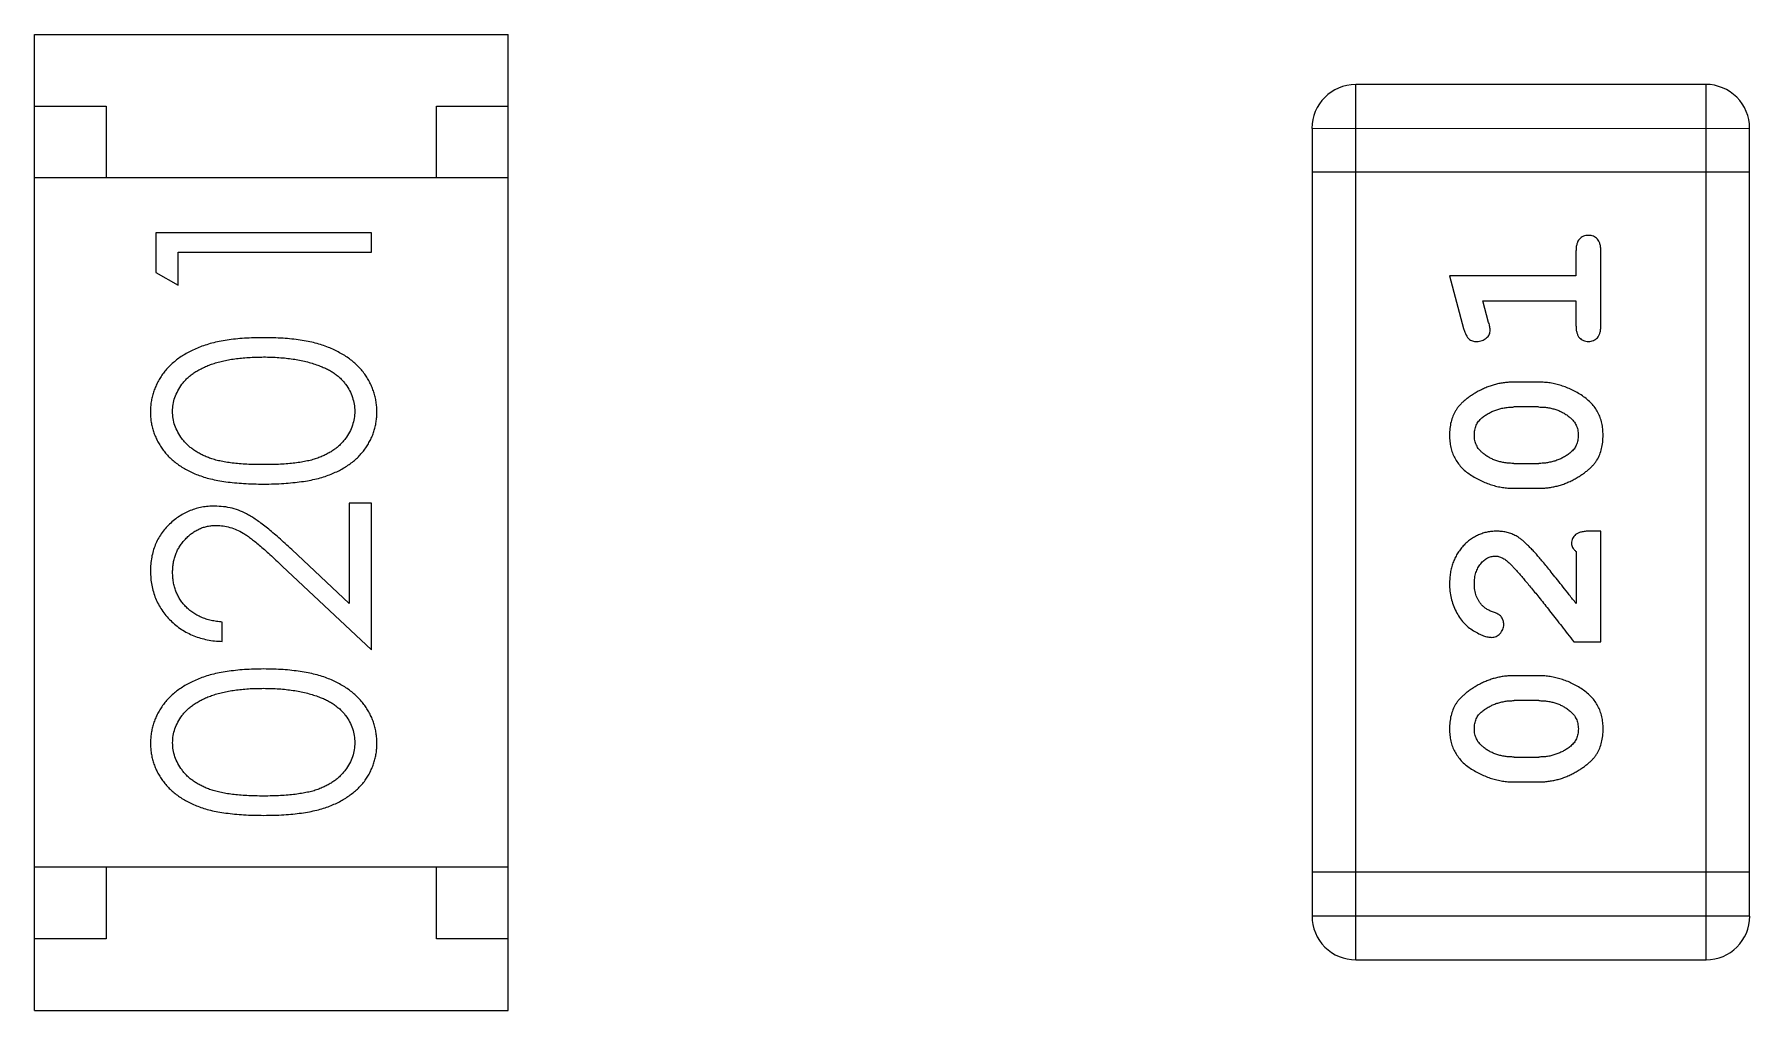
# Model space of a CAD drawing. Header units: millimetres. Extents: x 0 to 297, y 0 to 210.
# Drawn here: x 196.314 to 197.509, y 138.276 to 138.956 of the extents above; entities that cross this region are included whole.
import ezdxf

# ---------------------------------------------------------------- set-up
doc = ezdxf.new("R2010")
doc.units = ezdxf.units.MM
doc.layers.get('0').update_dxf_attribs({"linetype": 'CONTINUOUS'})

msp = doc.modelspace()

# ---------------------------------------------------------------- linework, layer by layer
at = {"color": 7, "linetype": 'Continuous'}
for p, q in [((196.314, 138.2764), (196.314, 138.9564)), ((196.314, 138.9564), (196.644, 138.9564)), ((196.644, 138.2764), (196.644, 138.9564)), ((197.4782, 138.9215), (197.2343, 138.9214)), ((197.2344, 138.3118), (197.2343, 138.9214)), ((197.4782, 138.9215), (197.4783, 138.3119)), ((196.314, 138.9064), (196.364, 138.9064)), ((196.364, 138.9064), (196.364, 138.8564)), ((196.594, 138.8564), (196.594, 138.9064)), ((196.594, 138.9064), (196.644, 138.9064)), ((197.2039, 138.8909), (197.5087, 138.891)), ((197.2039, 138.8909), (197.2039, 138.3423)), ((197.5087, 138.3423), (197.5087, 138.891)), ((197.5087, 138.8605), (197.2039, 138.8605)), ((196.644, 138.8564), (196.314, 138.8564)), ((196.3987, 138.8182), (196.3987, 138.7905)), ((196.5487, 138.8182), (196.3987, 138.8182)), ((196.5487, 138.8048), (196.5487, 138.8182)), ((196.4141, 138.8047), (196.5487, 138.8048)), ((196.4141, 138.7817), (196.4141, 138.8047)), ((197.3877, 138.8054), (197.3877, 138.7881)), ((197.405, 138.7535), (197.405, 138.8054)), ((196.3987, 138.7905), (196.4141, 138.7817)), ((197.2996, 138.7881), (197.3095, 138.7515)), ((197.3877, 138.7881), (197.2996, 138.7881)), ((197.3269, 138.7558), (197.3228, 138.7708)), ((197.3228, 138.7708), (197.3877, 138.7708)), ((197.3877, 138.7708), (197.3877, 138.7535)), ((197.362, 138.7142), (197.3443, 138.7142)), ((197.3617, 138.6969), (197.3445, 138.6969)), ((197.3445, 138.6575), (197.3618, 138.6575)), ((197.3443, 138.6402), (197.362, 138.6402)), ((196.5333, 138.6298), (196.5333, 138.56)), ((196.5487, 138.6298), (196.5333, 138.6298)), ((196.5487, 138.5278), (196.5487, 138.6298)), ((197.4051, 138.6103), (197.3972, 138.6103)), ((197.4051, 138.5333), (197.4051, 138.6103)), ((196.5333, 138.56), (196.4933, 138.5975)), ((197.3878, 138.5962), (197.3878, 138.56)), ((196.4866, 138.586), (196.5487, 138.5278)), ((196.4449, 138.5336), (196.4449, 138.547)), ((197.3862, 138.5333), (197.4051, 138.5333)), ((197.362, 138.5097), (197.3443, 138.5097)), ((197.3618, 138.4924), (197.3446, 138.4924)), ((197.3446, 138.453), (197.3618, 138.453)), ((197.3443, 138.4357), (197.362, 138.4357)), ((196.644, 138.3764), (196.314, 138.3764)), ((196.364, 138.3764), (196.364, 138.3264)), ((196.594, 138.3264), (196.594, 138.3764)), ((197.5087, 138.3728), (197.2039, 138.3728)), ((197.5087, 138.3423), (197.2039, 138.3423)), ((196.364, 138.3264), (196.314, 138.3264)), ((196.644, 138.3264), (196.594, 138.3264)), ((197.2344, 138.3118), (197.4783, 138.3119)), ((196.314, 138.2764), (196.644, 138.2764))]:
    msp.add_line(p, q, dxfattribs=at)
for centre, start, end in [((197.2343, 138.8909), 90.0074, 180.0074), ((197.4782, 138.891), 0.0074, 90.0074), ((197.2344, 138.3423), 180.0074, 270.0074), ((197.4783, 138.3423), 270.0074, 0.0074)]:
    msp.add_arc(centre, 0.0305, start, end, dxfattribs=at)
for points, knots in [([(197.3964, 138.8164), (197.3958, 138.8164), (197.3946, 138.8163), (197.3929, 138.8158), (197.3914, 138.815), (197.3901, 138.8138), (197.389, 138.8123), (197.3883, 138.8103), (197.3878, 138.808), (197.3878, 138.8063), (197.3877, 138.8054)], [0, 0, 0, 0, 0.11517, 0.223509, 0.328254, 0.438012, 0.553651, 0.682263, 0.830856, 1, 1, 1, 1]), ([(197.405, 138.8054), (197.405, 138.8063), (197.405, 138.808), (197.4045, 138.8103), (197.4038, 138.8123), (197.4027, 138.8138), (197.4014, 138.815), (197.3999, 138.8158), (197.3982, 138.8163), (197.397, 138.8164), (197.3964, 138.8164)], [0, 0, 0, 0, 0.169012, 0.317488, 0.445429, 0.560977, 0.67065, 0.776666, 0.88492, 1, 1, 1, 1]), ([(197.3095, 138.7515), (197.3098, 138.7507), (197.3103, 138.7491), (197.3111, 138.747), (197.312, 138.7454), (197.313, 138.7442), (197.3142, 138.7434), (197.3156, 138.7429), (197.3171, 138.7425), (197.3181, 138.7425), (197.3187, 138.7425)], [0, 0, 0, 0, 0.187321, 0.344927, 0.475328, 0.579604, 0.674244, 0.773631, 0.882025, 1, 1, 1, 1]), ([(197.3187, 138.7425), (197.3193, 138.7425), (197.3205, 138.7426), (197.3223, 138.743), (197.3239, 138.7437), (197.3253, 138.7448), (197.3265, 138.746), (197.3274, 138.7473), (197.3279, 138.7488), (197.3279, 138.7499), (197.328, 138.7504)], [0, 0, 0, 0, 0.138815, 0.27042, 0.39836, 0.52875, 0.654955, 0.771147, 0.884581, 1, 1, 1, 1]), ([(197.328, 138.7504), (197.3279, 138.7507), (197.3279, 138.7515), (197.3277, 138.7527), (197.3274, 138.7542), (197.3271, 138.7552), (197.3269, 138.7558)], [0, 0, 0, 0, 0.183151, 0.413144, 0.682305, 1, 1, 1, 1]), ([(197.3877, 138.7535), (197.3878, 138.7526), (197.3878, 138.7509), (197.3883, 138.7486), (197.389, 138.7466), (197.3901, 138.7451), (197.3914, 138.7439), (197.3929, 138.7431), (197.3946, 138.7426), (197.3958, 138.7425), (197.3964, 138.7425)], [0, 0, 0, 0, 0.169102, 0.317658, 0.446239, 0.563118, 0.671828, 0.776546, 0.884858, 1, 1, 1, 1]), ([(197.3964, 138.7425), (197.397, 138.7425), (197.3982, 138.7426), (197.3999, 138.7431), (197.4014, 138.7439), (197.4027, 138.7451), (197.4038, 138.7466), (197.4045, 138.7486), (197.405, 138.7509), (197.405, 138.7526), (197.405, 138.7535)], [0, 0, 0, 0, 0.115051, 0.223278, 0.329269, 0.437893, 0.554681, 0.682591, 0.83103, 1, 1, 1, 1]), ([(196.4738, 138.7451), (196.4715, 138.7451), (196.467, 138.745), (196.4604, 138.7448), (196.4542, 138.7442), (196.4484, 138.7435), (196.4429, 138.7425), (196.4378, 138.7414), (196.433, 138.7399), (196.4286, 138.7384), (196.4245, 138.7365), (196.4207, 138.7346), (196.4171, 138.7325), (196.4138, 138.7303), (196.4108, 138.7278), (196.408, 138.7253), (196.4055, 138.7226), (196.4033, 138.7197), (196.4013, 138.7167), (196.3996, 138.7136), (196.3981, 138.7104), (196.3969, 138.7072), (196.396, 138.7038), (196.3953, 138.7004), (196.3949, 138.6969), (196.3949, 138.6945), (196.3949, 138.6933)], [0, 0, 0, 0, 0.065278, 0.127205, 0.186168, 0.241675, 0.294115, 0.343609, 0.390387, 0.434463, 0.476646, 0.517002, 0.555936, 0.593716, 0.630057, 0.665601, 0.700745, 0.734917, 0.768681, 0.802087, 0.834849, 0.867433, 0.900138, 0.932806, 0.966212, 1, 1, 1, 1]), ([(196.5526, 138.6934), (196.5525, 138.6946), (196.5525, 138.6969), (196.5521, 138.7004), (196.5514, 138.7039), (196.5505, 138.7072), (196.5492, 138.7105), (196.5478, 138.7137), (196.5461, 138.7168), (196.5441, 138.7198), (196.5418, 138.7227), (196.5393, 138.7254), (196.5365, 138.728), (196.5335, 138.7304), (196.5302, 138.7327), (196.5266, 138.7347), (196.5228, 138.7367), (196.5187, 138.7384), (196.5143, 138.7401), (196.5096, 138.7414), (196.5045, 138.7426), (196.4991, 138.7435), (196.4932, 138.7442), (196.4871, 138.7448), (196.4805, 138.745), (196.4761, 138.7451), (196.4738, 138.7451)], [0, 0, 0, 0, 0.033824, 0.067298, 0.10028, 0.133019, 0.165736, 0.198792, 0.232372, 0.266409, 0.301016, 0.336196, 0.371972, 0.408574, 0.446394, 0.485225, 0.525372, 0.567224, 0.611081, 0.65775, 0.70702, 0.759235, 0.814484, 0.873227, 0.934937, 1, 1, 1, 1]), ([(196.4102, 138.6938), (196.4103, 138.6954), (196.4105, 138.6987), (196.4117, 138.7036), (196.4139, 138.7082), (196.4162, 138.712), (196.4185, 138.7149), (196.4205, 138.7169), (196.4227, 138.7189), (196.4252, 138.7207), (196.4279, 138.7223), (196.4309, 138.7239), (196.4341, 138.7254), (196.4375, 138.7267), (196.4412, 138.7278), (196.4451, 138.7289), (196.4492, 138.7297), (196.4536, 138.7305), (196.4583, 138.731), (196.4632, 138.7314), (196.4684, 138.7316), (196.4719, 138.7316), (196.4737, 138.7317)], [0, 0, 0, 0, 0.059689, 0.119507, 0.181075, 0.246162, 0.279894, 0.314468, 0.350403, 0.387474, 0.426147, 0.466624, 0.508745, 0.553328, 0.600058, 0.649177, 0.700552, 0.754894, 0.811825, 0.871514, 0.934319, 1, 1, 1, 1]), ([(196.4737, 138.7317), (196.4755, 138.7317), (196.4791, 138.7316), (196.4843, 138.7313), (196.4893, 138.7309), (196.4941, 138.7303), (196.4987, 138.7295), (196.5031, 138.7285), (196.5074, 138.7274), (196.5101, 138.7264), (196.5114, 138.726)], [0, 0, 0, 0, 0.141157, 0.277773, 0.409244, 0.535676, 0.657497, 0.775458, 0.889412, 1, 1, 1, 1]), ([(196.5114, 138.726), (196.5125, 138.7256), (196.5145, 138.7248), (196.5174, 138.7235), (196.5202, 138.7221), (196.5227, 138.7205), (196.525, 138.7187), (196.5271, 138.7169), (196.5291, 138.7148), (196.5313, 138.712), (196.5337, 138.7084), (196.5356, 138.7036), (196.537, 138.6988), (196.5371, 138.6955), (196.5372, 138.6938)], [0, 0, 0, 0, 0.075949, 0.148549, 0.218996, 0.286119, 0.351826, 0.416074, 0.478265, 0.540325, 0.660405, 0.774606, 0.887187, 1, 1, 1, 1]), ([(197.3443, 138.7142), (197.3432, 138.7142), (197.341, 138.7141), (197.3379, 138.7138), (197.3347, 138.7133), (197.3316, 138.7126), (197.3286, 138.7117), (197.3256, 138.7106), (197.3226, 138.7093), (197.3197, 138.7078), (197.317, 138.7062), (197.3144, 138.7046), (197.3121, 138.7029), (197.31, 138.7012), (197.3081, 138.6995), (197.3065, 138.6978), (197.3051, 138.6961), (197.3035, 138.6937), (197.3019, 138.6905), (197.3006, 138.6864), (197.2998, 138.6818), (197.2997, 138.6787), (197.2997, 138.677)], [0, 0, 0, 0, 0.049855, 0.099516, 0.148482, 0.19758, 0.246804, 0.296268, 0.346517, 0.397047, 0.446826, 0.49336, 0.537801, 0.579207, 0.617974, 0.654833, 0.689171, 0.722088, 0.786392, 0.853518, 0.924186, 1, 1, 1, 1]), ([(197.4066, 138.6773), (197.4066, 138.6787), (197.4065, 138.6815), (197.4058, 138.6856), (197.4047, 138.6895), (197.4031, 138.693), (197.4011, 138.6964), (197.3985, 138.6994), (197.3956, 138.7022), (197.3922, 138.7047), (197.3886, 138.7069), (197.3849, 138.7088), (197.3812, 138.7105), (197.3775, 138.7118), (197.3737, 138.7129), (197.3698, 138.7136), (197.3659, 138.7141), (197.3633, 138.7141), (197.362, 138.7142)], [0, 0, 0, 0, 0.067217, 0.131051, 0.19272, 0.252824, 0.312745, 0.373449, 0.436041, 0.501494, 0.567761, 0.632087, 0.695096, 0.757109, 0.817993, 0.878657, 0.939311, 1, 1, 1, 1]), ([(196.3949, 138.6933), (196.3949, 138.6922), (196.3949, 138.6898), (196.3953, 138.6864), (196.396, 138.683), (196.3969, 138.6797), (196.3981, 138.6765), (196.3996, 138.6734), (196.4013, 138.6704), (196.4032, 138.6674), (196.4054, 138.6646), (196.4079, 138.6619), (196.4106, 138.6595), (196.4136, 138.6571), (196.4168, 138.655), (196.4202, 138.653), (196.4239, 138.6511), (196.4279, 138.6495), (196.4322, 138.648), (196.4369, 138.6467), (196.442, 138.6456), (196.4475, 138.6447), (196.4535, 138.6441), (196.4599, 138.6436), (196.4667, 138.6432), (196.4714, 138.6432), (196.4738, 138.6432)], [0, 0, 0, 0, 0.033742, 0.066533, 0.099153, 0.13154, 0.164087, 0.196563, 0.229707, 0.263315, 0.297504, 0.331686, 0.366482, 0.4021, 0.438958, 0.476748, 0.515985, 0.556589, 0.599519, 0.645765, 0.695487, 0.748721, 0.805687, 0.866754, 0.931405, 1, 1, 1, 1]), ([(196.4737, 138.6567), (196.4717, 138.6567), (196.4678, 138.6567), (196.4621, 138.6569), (196.4568, 138.6573), (196.452, 138.6578), (196.4474, 138.6584), (196.4433, 138.6592), (196.4395, 138.6601), (196.4361, 138.6612), (196.433, 138.6625), (196.4301, 138.6638), (196.4274, 138.6653), (196.4249, 138.667), (196.4226, 138.6687), (196.4204, 138.6706), (196.4185, 138.6726), (196.4162, 138.6755), (196.4139, 138.6792), (196.4117, 138.6839), (196.4105, 138.6888), (196.4103, 138.6921), (196.4102, 138.6938)], [0, 0, 0, 0, 0.073302, 0.142286, 0.206253, 0.266017, 0.321612, 0.372532, 0.419497, 0.462398, 0.502825, 0.541489, 0.579034, 0.615143, 0.650298, 0.684912, 0.718701, 0.752189, 0.817245, 0.879117, 0.939613, 1, 1, 1, 1]), ([(196.5372, 138.6938), (196.5371, 138.6922), (196.5369, 138.6889), (196.5356, 138.684), (196.5336, 138.6792), (196.5312, 138.6755), (196.5289, 138.6726), (196.527, 138.6706), (196.5248, 138.6687), (196.5225, 138.6669), (196.52, 138.6653), (196.5173, 138.6638), (196.5144, 138.6625), (196.5113, 138.6612), (196.5078, 138.6601), (196.5041, 138.6592), (196.4999, 138.6584), (196.4954, 138.6578), (196.4905, 138.6573), (196.4853, 138.6569), (196.4796, 138.6567), (196.4757, 138.6567), (196.4737, 138.6567)], [0, 0, 0, 0, 0.060034, 0.120278, 0.182348, 0.247919, 0.281641, 0.315701, 0.350322, 0.385703, 0.421819, 0.459196, 0.497866, 0.538301, 0.58121, 0.628183, 0.679403, 0.734699, 0.794074, 0.858416, 0.927049, 1, 1, 1, 1]), ([(196.4738, 138.6432), (196.4762, 138.6432), (196.4808, 138.6432), (196.4876, 138.6436), (196.4939, 138.6441), (196.4999, 138.6448), (196.5054, 138.6457), (196.5105, 138.6467), (196.5153, 138.6481), (196.5196, 138.6496), (196.5236, 138.6513), (196.5273, 138.6531), (196.5308, 138.6551), (196.534, 138.6573), (196.537, 138.6596), (196.5397, 138.6621), (196.5421, 138.6648), (196.5443, 138.6675), (196.5462, 138.6705), (196.5479, 138.6735), (196.5494, 138.6766), (196.5505, 138.6798), (196.5514, 138.683), (196.5521, 138.6864), (196.5525, 138.6899), (196.5525, 138.6922), (196.5526, 138.6934)], [0, 0, 0, 0, 0.068113, 0.132564, 0.193427, 0.250218, 0.303569, 0.353576, 0.400235, 0.443586, 0.484619, 0.524292, 0.56238, 0.599049, 0.63494, 0.669782, 0.704009, 0.737842, 0.771098, 0.803896, 0.836415, 0.868639, 0.900715, 0.933378, 0.966213, 1, 1, 1, 1]), ([(197.3222, 138.6893), (197.323, 138.6899), (197.3246, 138.6911), (197.3272, 138.6926), (197.3298, 138.694), (197.3326, 138.695), (197.3354, 138.6959), (197.3384, 138.6964), (197.3414, 138.6968), (197.3435, 138.6968), (197.3445, 138.6969)], [0, 0, 0, 0, 0.125331, 0.248948, 0.371201, 0.494032, 0.616811, 0.742104, 0.868849, 1, 1, 1, 1]), ([(197.3617, 138.6969), (197.3628, 138.6968), (197.3649, 138.6968), (197.3679, 138.6965), (197.3709, 138.6959), (197.3737, 138.6951), (197.3764, 138.6941), (197.3789, 138.6928), (197.3813, 138.6914), (197.3828, 138.6902), (197.3835, 138.6896)], [0, 0, 0, 0, 0.135449, 0.266263, 0.393429, 0.516942, 0.639128, 0.758779, 0.879341, 1, 1, 1, 1]), ([(197.3835, 138.6896), (197.384, 138.6892), (197.3849, 138.6884), (197.3861, 138.6871), (197.3871, 138.6857), (197.3879, 138.6842), (197.3885, 138.6826), (197.389, 138.6809), (197.3893, 138.6791), (197.3893, 138.6779), (197.3893, 138.6773)], [0, 0, 0, 0, 0.129853, 0.25607, 0.380154, 0.49978, 0.62208, 0.743277, 0.868791, 1, 1, 1, 1]), ([(197.317, 138.6771), (197.317, 138.6778), (197.317, 138.679), (197.3172, 138.6808), (197.3177, 138.6825), (197.3183, 138.6841), (197.319, 138.6856), (197.3199, 138.6869), (197.321, 138.6882), (197.3218, 138.6889), (197.3222, 138.6893)], [0, 0, 0, 0, 0.138115, 0.270177, 0.397547, 0.520057, 0.63869, 0.757499, 0.878226, 1, 1, 1, 1]), ([(197.2997, 138.677), (197.2997, 138.6756), (197.2998, 138.6728), (197.3005, 138.6687), (197.3016, 138.6649), (197.3032, 138.6613), (197.3053, 138.658), (197.3078, 138.6549), (197.3107, 138.6521), (197.3141, 138.6497), (197.3177, 138.6475), (197.3214, 138.6456), (197.3251, 138.6439), (197.3289, 138.6426), (197.3327, 138.6415), (197.3365, 138.6408), (197.3404, 138.6403), (197.343, 138.6403), (197.3443, 138.6402)], [0, 0, 0, 0, 0.06692, 0.130834, 0.19258, 0.252759, 0.312631, 0.373411, 0.436359, 0.501894, 0.568244, 0.632472, 0.69556, 0.757163, 0.818592, 0.878885, 0.939235, 1, 1, 1, 1]), ([(197.3228, 138.6648), (197.3223, 138.6652), (197.3214, 138.666), (197.3202, 138.6673), (197.3192, 138.6687), (197.3184, 138.6703), (197.3177, 138.6719), (197.3173, 138.6735), (197.317, 138.6753), (197.317, 138.6765), (197.317, 138.6771)], [0, 0, 0, 0, 0.13042, 0.256046, 0.378133, 0.498725, 0.620452, 0.742761, 0.869406, 1, 1, 1, 1]), ([(197.362, 138.6402), (197.3631, 138.6403), (197.3652, 138.6403), (197.3684, 138.6406), (197.3715, 138.6411), (197.3746, 138.6418), (197.3777, 138.6426), (197.3807, 138.6438), (197.3836, 138.645), (197.3865, 138.6465), (197.3892, 138.6481), (197.3918, 138.6497), (197.3941, 138.6514), (197.3962, 138.653), (197.3981, 138.6547), (197.3997, 138.6564), (197.4012, 138.6581), (197.4027, 138.6605), (197.4044, 138.6637), (197.4057, 138.6679), (197.4065, 138.6725), (197.4066, 138.6756), (197.4066, 138.6773)], [0, 0, 0, 0, 0.049886, 0.09882, 0.148132, 0.19689, 0.246038, 0.295176, 0.345305, 0.395692, 0.445312, 0.491875, 0.535813, 0.577009, 0.616081, 0.652689, 0.687585, 0.720206, 0.785062, 0.85223, 0.923759, 1, 1, 1, 1]), ([(197.3893, 138.6773), (197.3893, 138.6767), (197.3893, 138.6754), (197.389, 138.6736), (197.3886, 138.6719), (197.388, 138.6704), (197.3873, 138.6689), (197.3864, 138.6675), (197.3853, 138.6663), (197.3845, 138.6656), (197.384, 138.6652)], [0, 0, 0, 0, 0.139844, 0.271849, 0.399162, 0.521619, 0.6402, 0.758957, 0.87828, 1, 1, 1, 1]), ([(197.3445, 138.6575), (197.3435, 138.6576), (197.3414, 138.6576), (197.3383, 138.6579), (197.3354, 138.6585), (197.3326, 138.6593), (197.3299, 138.6603), (197.3274, 138.6616), (197.325, 138.663), (197.3235, 138.6642), (197.3228, 138.6648)], [0, 0, 0, 0, 0.135446, 0.266257, 0.393419, 0.517936, 0.639137, 0.758785, 0.879345, 1, 1, 1, 1]), ([(197.384, 138.6652), (197.3833, 138.6646), (197.3817, 138.6633), (197.3791, 138.6618), (197.3765, 138.6605), (197.3737, 138.6594), (197.3709, 138.6586), (197.3679, 138.658), (197.3649, 138.6576), (197.3628, 138.6576), (197.3618, 138.6575)], [0, 0, 0, 0, 0.124927, 0.248361, 0.370889, 0.492583, 0.61616, 0.741472, 0.869044, 1, 1, 1, 1]), ([(196.4395, 138.6278), (196.438, 138.6278), (196.4351, 138.6277), (196.4307, 138.6271), (196.4266, 138.6261), (196.4226, 138.6248), (196.4187, 138.623), (196.415, 138.6208), (196.4115, 138.6183), (196.4081, 138.6153), (196.405, 138.6121), (196.4023, 138.6086), (196.4, 138.6048), (196.3981, 138.6008), (196.3967, 138.5966), (196.3956, 138.5921), (196.395, 138.5874), (196.3949, 138.5841), (196.3949, 138.5825)], [0, 0, 0, 0, 0.06271, 0.123347, 0.183401, 0.242828, 0.302097, 0.36242, 0.423725, 0.487032, 0.550491, 0.612709, 0.674265, 0.73617, 0.799211, 0.863483, 0.930525, 1, 1, 1, 1]), ([(196.4933, 138.5975), (196.4917, 138.5989), (196.4888, 138.6017), (196.4844, 138.6056), (196.4803, 138.6092), (196.4764, 138.6124), (196.4728, 138.6152), (196.4694, 138.6177), (196.4662, 138.6198), (196.4624, 138.6221), (196.4577, 138.6245), (196.4518, 138.6264), (196.4457, 138.6276), (196.4416, 138.6277), (196.4395, 138.6278)], [0, 0, 0, 0, 0.09953, 0.192079, 0.277712, 0.357454, 0.429648, 0.495771, 0.555538, 0.608657, 0.707578, 0.804328, 0.901298, 1, 1, 1, 1]), ([(196.4103, 138.5818), (196.4103, 138.5829), (196.4104, 138.5851), (196.4108, 138.5884), (196.4115, 138.5915), (196.4125, 138.5944), (196.4137, 138.5973), (196.4153, 138.6), (196.4171, 138.6025), (196.4192, 138.6049), (196.4215, 138.6072), (196.4239, 138.6091), (196.4264, 138.6107), (196.4291, 138.6121), (196.4318, 138.6131), (196.4347, 138.6138), (196.4376, 138.6143), (196.4396, 138.6143), (196.4407, 138.6144)], [0, 0, 0, 0, 0.068027, 0.133505, 0.19695, 0.26027, 0.322741, 0.384982, 0.448465, 0.513424, 0.578224, 0.640011, 0.700094, 0.760067, 0.819012, 0.877878, 0.938035, 1, 1, 1, 1]), ([(196.4407, 138.6144), (196.4423, 138.6143), (196.4455, 138.6142), (196.4503, 138.6131), (196.455, 138.6114), (196.4588, 138.6095), (196.4619, 138.6074), (196.4646, 138.6055), (196.4675, 138.6032), (196.4708, 138.6005), (196.4743, 138.5974), (196.4782, 138.594), (196.4823, 138.5901), (196.4852, 138.5874), (196.4866, 138.586)], [0, 0, 0, 0, 0.088014, 0.174976, 0.2638, 0.355443, 0.406413, 0.465519, 0.533076, 0.609353, 0.693899, 0.787171, 0.889197, 1, 1, 1, 1]), ([(197.3324, 138.6103), (197.3313, 138.6103), (197.3291, 138.6102), (197.3259, 138.6098), (197.3228, 138.6089), (197.3198, 138.6078), (197.317, 138.6063), (197.3142, 138.6046), (197.3116, 138.6025), (197.3092, 138.6001), (197.307, 138.5974), (197.305, 138.5946), (197.3034, 138.5915), (197.302, 138.5883), (197.301, 138.5849), (197.3002, 138.5813), (197.2998, 138.5775), (197.2997, 138.575), (197.2997, 138.5737)], [0, 0, 0, 0, 0.060981, 0.120256, 0.178148, 0.236115, 0.293993, 0.352864, 0.413358, 0.476056, 0.539296, 0.602396, 0.665116, 0.728325, 0.792919, 0.859317, 0.928302, 1, 1, 1, 1]), ([(197.3607, 138.5936), (197.36, 138.5945), (197.3585, 138.5962), (197.3562, 138.5985), (197.3541, 138.6006), (197.3522, 138.6025), (197.3503, 138.6041), (197.3485, 138.6055), (197.3469, 138.6066), (197.3448, 138.6077), (197.3423, 138.6088), (197.3391, 138.6097), (197.3358, 138.6102), (197.3336, 138.6103), (197.3324, 138.6103)], [0, 0, 0, 0, 0.103002, 0.197728, 0.285279, 0.365235, 0.437224, 0.502446, 0.560545, 0.611446, 0.707576, 0.80349, 0.900532, 1, 1, 1, 1]), ([(197.3972, 138.6103), (197.3961, 138.6103), (197.3942, 138.6103), (197.3915, 138.6098), (197.3892, 138.6092), (197.3875, 138.6081), (197.3862, 138.6068), (197.3853, 138.6053), (197.3847, 138.6036), (197.3846, 138.6023), (197.3846, 138.6017)], [0, 0, 0, 0, 0.1844, 0.34094, 0.473574, 0.586824, 0.690029, 0.789175, 0.890445, 1, 1, 1, 1]), ([(197.3846, 138.6017), (197.3847, 138.6012), (197.3847, 138.6003), (197.3854, 138.5989), (197.3864, 138.5975), (197.3873, 138.5966), (197.3878, 138.5962)], [0, 0, 0, 0, 0.20611, 0.432681, 0.695597, 1, 1, 1, 1]), ([(196.3949, 138.5825), (196.3949, 138.5808), (196.395, 138.5775), (196.3957, 138.5727), (196.3968, 138.5681), (196.3983, 138.5636), (196.4003, 138.5594), (196.4027, 138.5554), (196.4056, 138.5516), (196.4089, 138.548), (196.4125, 138.5448), (196.4164, 138.5419), (196.4206, 138.5395), (196.425, 138.5374), (196.4296, 138.5358), (196.4345, 138.5347), (196.4396, 138.5338), (196.4431, 138.5337), (196.4449, 138.5336)], [0, 0, 0, 0, 0.06445, 0.126725, 0.187421, 0.247417, 0.306749, 0.366595, 0.427749, 0.490235, 0.553031, 0.614805, 0.676505, 0.738096, 0.801021, 0.864897, 0.931209, 1, 1, 1, 1]), ([(197.317, 138.5735), (197.317, 138.5749), (197.3171, 138.5776), (197.318, 138.5815), (197.3193, 138.5848), (197.3213, 138.5877), (197.3235, 138.59), (197.326, 138.5918), (197.3287, 138.5928), (197.3306, 138.593), (197.3315, 138.593)], [0, 0, 0, 0, 0.156344, 0.299348, 0.4327, 0.561, 0.682299, 0.791883, 0.89611, 1, 1, 1, 1]), ([(197.3315, 138.593), (197.3323, 138.593), (197.3339, 138.5928), (197.3364, 138.5919), (197.3388, 138.5903), (197.3404, 138.589), (197.3412, 138.5883)], [0, 0, 0, 0, 0.212836, 0.442809, 0.70317, 1, 1, 1, 1]), ([(197.3412, 138.5883), (197.3417, 138.5878), (197.3426, 138.5869), (197.3442, 138.5853), (197.3459, 138.5834), (197.3479, 138.5812), (197.35, 138.5787), (197.3523, 138.576), (197.3548, 138.573), (197.3575, 138.5697), (197.3605, 138.5661), (197.3636, 138.5623), (197.3669, 138.5581), (197.3703, 138.5537), (197.374, 138.549), (197.3779, 138.544), (197.382, 138.5387), (197.3848, 138.5351), (197.3862, 138.5333)], [0, 0, 0, 0, 0.026647, 0.057942, 0.094152, 0.134806, 0.180631, 0.231142, 0.286385, 0.346321, 0.411439, 0.481035, 0.555329, 0.634592, 0.718826, 0.807759, 0.901393, 1, 1, 1, 1]), ([(197.3878, 138.56), (197.3862, 138.562), (197.3832, 138.5658), (197.3789, 138.5713), (197.375, 138.5763), (197.3714, 138.5807), (197.3682, 138.5847), (197.3654, 138.5881), (197.3629, 138.591), (197.3614, 138.5928), (197.3607, 138.5936)], [0, 0, 0, 0, 0.176662, 0.337826, 0.484741, 0.617764, 0.73494, 0.837793, 0.926412, 1, 1, 1, 1]), ([(196.4449, 138.547), (196.4435, 138.5472), (196.4409, 138.5474), (196.4372, 138.5482), (196.4336, 138.5491), (196.4303, 138.5503), (196.4272, 138.5519), (196.4243, 138.5536), (196.4217, 138.5556), (196.4193, 138.5579), (196.4172, 138.5603), (196.4153, 138.5629), (196.4138, 138.5657), (196.4125, 138.5686), (196.4115, 138.5717), (196.4108, 138.575), (196.4104, 138.5783), (196.4103, 138.5806), (196.4103, 138.5818)], [0, 0, 0, 0, 0.073648, 0.143686, 0.210962, 0.275557, 0.338064, 0.399311, 0.4594, 0.51934, 0.579024, 0.637809, 0.695959, 0.754122, 0.813113, 0.873453, 0.935561, 1, 1, 1, 1]), ([(197.2997, 138.5737), (197.2997, 138.572), (197.2998, 138.5686), (197.3007, 138.5637), (197.3021, 138.5589), (197.3041, 138.5544), (197.3065, 138.5503), (197.3094, 138.5466), (197.3127, 138.5435), (197.3162, 138.541), (197.3198, 138.539), (197.3231, 138.5375), (197.3262, 138.5366), (197.3281, 138.5365), (197.329, 138.5364)], [0, 0, 0, 0, 0.098286, 0.193983, 0.289056, 0.384352, 0.477435, 0.566197, 0.652355, 0.737986, 0.818188, 0.887401, 0.94802, 1, 1, 1, 1]), ([(197.3224, 138.5587), (197.3219, 138.5592), (197.3211, 138.5602), (197.32, 138.5618), (197.3191, 138.5635), (197.3183, 138.5653), (197.3177, 138.5673), (197.3173, 138.5693), (197.317, 138.5714), (197.317, 138.5728), (197.317, 138.5735)], [0, 0, 0, 0, 0.121873, 0.243139, 0.363336, 0.485133, 0.607572, 0.734701, 0.864814, 1, 1, 1, 1]), ([(197.3309, 138.5537), (197.33, 138.554), (197.3283, 138.5546), (197.326, 138.5558), (197.324, 138.5571), (197.3229, 138.5582), (197.3224, 138.5587)], [0, 0, 0, 0, 0.285518, 0.544185, 0.781367, 1, 1, 1, 1]), ([(197.3374, 138.5452), (197.3374, 138.5457), (197.3374, 138.5467), (197.3371, 138.548), (197.3366, 138.5493), (197.336, 138.5504), (197.3351, 138.5515), (197.3339, 138.5523), (197.3325, 138.5531), (197.3314, 138.5535), (197.3309, 138.5537)], [0, 0, 0, 0, 0.127347, 0.246131, 0.359406, 0.470543, 0.586092, 0.711469, 0.847022, 1, 1, 1, 1]), ([(197.329, 138.5364), (197.3295, 138.5364), (197.3306, 138.5365), (197.3322, 138.537), (197.3336, 138.5379), (197.3349, 138.539), (197.336, 138.5403), (197.3368, 138.5419), (197.3374, 138.5435), (197.3374, 138.5446), (197.3374, 138.5452)], [0, 0, 0, 0, 0.120856, 0.239483, 0.360995, 0.490166, 0.620982, 0.746416, 0.870253, 1, 1, 1, 1]), ([(196.4738, 138.5144), (196.4715, 138.5143), (196.467, 138.5143), (196.4604, 138.514), (196.4542, 138.5134), (196.4484, 138.5127), (196.4429, 138.5117), (196.4378, 138.5106), (196.433, 138.5092), (196.4286, 138.5076), (196.4245, 138.5058), (196.4207, 138.5039), (196.4171, 138.5017), (196.4138, 138.4995), (196.4108, 138.4971), (196.408, 138.4945), (196.4055, 138.4918), (196.4033, 138.4889), (196.4013, 138.4859), (196.3996, 138.4828), (196.3981, 138.4797), (196.397, 138.4764), (196.396, 138.4731), (196.3954, 138.4697), (196.395, 138.4661), (196.3949, 138.4638), (196.3949, 138.4626)], [0, 0, 0, 0, 0.065278, 0.127205, 0.186168, 0.241675, 0.294115, 0.343609, 0.390387, 0.434463, 0.476646, 0.517002, 0.555936, 0.593716, 0.630057, 0.665601, 0.700745, 0.734917, 0.768681, 0.802087, 0.834849, 0.867433, 0.900138, 0.932806, 0.966212, 1, 1, 1, 1]), ([(196.5526, 138.4626), (196.5526, 138.4638), (196.5525, 138.4662), (196.5521, 138.4697), (196.5514, 138.4731), (196.5505, 138.4765), (196.5493, 138.4797), (196.5479, 138.4829), (196.5461, 138.486), (196.5441, 138.489), (196.5419, 138.4919), (196.5393, 138.4946), (196.5366, 138.4972), (196.5335, 138.4996), (196.5302, 138.5019), (196.5266, 138.504), (196.5228, 138.5059), (196.5188, 138.5077), (196.5144, 138.5093), (196.5096, 138.5106), (196.5045, 138.5118), (196.4991, 138.5127), (196.4933, 138.5134), (196.4871, 138.514), (196.4806, 138.5143), (196.4761, 138.5143), (196.4738, 138.5144)], [0, 0, 0, 0, 0.033824, 0.067298, 0.10028, 0.133019, 0.165736, 0.198792, 0.232372, 0.266409, 0.301016, 0.336196, 0.371972, 0.408574, 0.446394, 0.485225, 0.525372, 0.567224, 0.611081, 0.65775, 0.70702, 0.759235, 0.814484, 0.873227, 0.934937, 1, 1, 1, 1]), ([(196.4103, 138.463), (196.4104, 138.4647), (196.4105, 138.468), (196.4118, 138.4728), (196.4139, 138.4775), (196.4163, 138.4812), (196.4185, 138.4841), (196.4206, 138.4861), (196.4228, 138.4881), (196.4253, 138.4899), (196.428, 138.4916), (196.4309, 138.4931), (196.4341, 138.4946), (196.4375, 138.4959), (196.4412, 138.4971), (196.4451, 138.4981), (196.4493, 138.4989), (196.4537, 138.4997), (196.4583, 138.5002), (196.4632, 138.5007), (196.4684, 138.5008), (196.4719, 138.5009), (196.4737, 138.5009)], [0, 0, 0, 0, 0.059689, 0.119507, 0.181075, 0.246162, 0.279894, 0.314468, 0.350403, 0.387474, 0.426147, 0.466624, 0.508745, 0.553328, 0.600058, 0.649177, 0.700552, 0.754894, 0.811825, 0.871514, 0.934319, 1, 1, 1, 1]), ([(196.4737, 138.5009), (196.4755, 138.5009), (196.4791, 138.5008), (196.4843, 138.5006), (196.4893, 138.5001), (196.4941, 138.4995), (196.4988, 138.4987), (196.5032, 138.4978), (196.5074, 138.4966), (196.5101, 138.4957), (196.5114, 138.4952)], [0, 0, 0, 0, 0.141157, 0.277773, 0.409244, 0.535676, 0.657497, 0.775458, 0.889412, 1, 1, 1, 1]), ([(197.3443, 138.5097), (197.3432, 138.5096), (197.3411, 138.5096), (197.3379, 138.5093), (197.3347, 138.5088), (197.3316, 138.5081), (197.3286, 138.5072), (197.3256, 138.5061), (197.3226, 138.5048), (197.3197, 138.5033), (197.317, 138.5017), (197.3144, 138.5), (197.3121, 138.4984), (197.31, 138.4967), (197.3082, 138.495), (197.3065, 138.4933), (197.3051, 138.4916), (197.3035, 138.4892), (197.3019, 138.486), (197.3006, 138.4819), (197.2998, 138.4773), (197.2997, 138.4741), (197.2997, 138.4725)], [0, 0, 0, 0, 0.049855, 0.099516, 0.148482, 0.19758, 0.246804, 0.296268, 0.346517, 0.397047, 0.446826, 0.49336, 0.537801, 0.579207, 0.617974, 0.654833, 0.689171, 0.722088, 0.786392, 0.853518, 0.924186, 1, 1, 1, 1]), ([(197.4067, 138.4728), (197.4066, 138.4742), (197.4065, 138.477), (197.4058, 138.4811), (197.4047, 138.485), (197.4031, 138.4885), (197.4011, 138.4919), (197.3986, 138.4949), (197.3956, 138.4977), (197.3922, 138.5002), (197.3886, 138.5024), (197.385, 138.5043), (197.3813, 138.506), (197.3775, 138.5073), (197.3737, 138.5083), (197.3698, 138.5091), (197.366, 138.5096), (197.3633, 138.5096), (197.362, 138.5097)], [0, 0, 0, 0, 0.067217, 0.131051, 0.19272, 0.252824, 0.312745, 0.373449, 0.436041, 0.501494, 0.567761, 0.632087, 0.695096, 0.757109, 0.817993, 0.878657, 0.939311, 1, 1, 1, 1]), ([(196.5114, 138.4952), (196.5125, 138.4948), (196.5145, 138.4941), (196.5175, 138.4927), (196.5202, 138.4913), (196.5227, 138.4897), (196.525, 138.4879), (196.5272, 138.4861), (196.5291, 138.4841), (196.5313, 138.4813), (196.5337, 138.4776), (196.5357, 138.4729), (196.537, 138.468), (196.5371, 138.4647), (196.5372, 138.463)], [0, 0, 0, 0, 0.075949, 0.148549, 0.218996, 0.286119, 0.351826, 0.416074, 0.478265, 0.540325, 0.660405, 0.774606, 0.887187, 1, 1, 1, 1]), ([(197.3223, 138.4848), (197.3231, 138.4854), (197.3247, 138.4866), (197.3272, 138.4881), (197.3299, 138.4895), (197.3326, 138.4905), (197.3355, 138.4913), (197.3384, 138.4919), (197.3415, 138.4923), (197.3435, 138.4923), (197.3446, 138.4924)], [0, 0, 0, 0, 0.125331, 0.248948, 0.371201, 0.494032, 0.616811, 0.742104, 0.868849, 1, 1, 1, 1]), ([(197.3618, 138.4924), (197.3628, 138.4923), (197.3649, 138.4923), (197.368, 138.492), (197.3709, 138.4914), (197.3737, 138.4906), (197.3764, 138.4896), (197.3789, 138.4883), (197.3813, 138.4869), (197.3828, 138.4857), (197.3836, 138.4851)], [0, 0, 0, 0, 0.135449, 0.266263, 0.393429, 0.516942, 0.639128, 0.758779, 0.879341, 1, 1, 1, 1]), ([(197.317, 138.4726), (197.317, 138.4733), (197.317, 138.4745), (197.3173, 138.4763), (197.3177, 138.478), (197.3183, 138.4796), (197.319, 138.4811), (197.3199, 138.4824), (197.321, 138.4837), (197.3219, 138.4844), (197.3223, 138.4848)], [0, 0, 0, 0, 0.138115, 0.270177, 0.397547, 0.520057, 0.63869, 0.757499, 0.878226, 1, 1, 1, 1]), ([(197.3836, 138.4851), (197.384, 138.4847), (197.3849, 138.4839), (197.3861, 138.4826), (197.3871, 138.4812), (197.3879, 138.4797), (197.3886, 138.4781), (197.389, 138.4764), (197.3893, 138.4746), (197.3893, 138.4734), (197.3894, 138.4728)], [0, 0, 0, 0, 0.129853, 0.25607, 0.380154, 0.49978, 0.62208, 0.743277, 0.868791, 1, 1, 1, 1]), ([(196.3949, 138.4626), (196.3949, 138.4614), (196.395, 138.4591), (196.3954, 138.4556), (196.396, 138.4522), (196.397, 138.449), (196.3981, 138.4457), (196.3996, 138.4426), (196.4013, 138.4396), (196.4033, 138.4366), (196.4055, 138.4338), (196.4079, 138.4312), (196.4106, 138.4287), (196.4136, 138.4264), (196.4168, 138.4242), (196.4202, 138.4222), (196.424, 138.4204), (196.4279, 138.4187), (196.4322, 138.4172), (196.4369, 138.4159), (196.442, 138.4148), (196.4476, 138.414), (196.4535, 138.4133), (196.4599, 138.4128), (196.4667, 138.4125), (196.4714, 138.4125), (196.4738, 138.4124)], [0, 0, 0, 0, 0.033742, 0.066533, 0.099153, 0.13154, 0.164087, 0.196563, 0.229707, 0.263315, 0.297504, 0.331686, 0.366482, 0.4021, 0.438958, 0.476748, 0.515985, 0.556589, 0.599519, 0.645765, 0.695487, 0.748721, 0.805687, 0.866754, 0.931405, 1, 1, 1, 1]), ([(196.4737, 138.4259), (196.4717, 138.4259), (196.4678, 138.4259), (196.4622, 138.4262), (196.4569, 138.4265), (196.452, 138.427), (196.4475, 138.4276), (196.4433, 138.4285), (196.4396, 138.4294), (196.4361, 138.4305), (196.433, 138.4317), (196.4301, 138.4331), (196.4274, 138.4346), (196.4249, 138.4362), (196.4226, 138.4379), (196.4205, 138.4398), (196.4185, 138.4418), (196.4163, 138.4447), (196.4139, 138.4484), (196.4118, 138.4531), (196.4105, 138.4581), (196.4104, 138.4614), (196.4103, 138.463)], [0, 0, 0, 0, 0.073302, 0.142286, 0.206253, 0.266017, 0.321612, 0.372532, 0.419497, 0.462398, 0.502825, 0.541489, 0.579034, 0.615143, 0.650298, 0.684912, 0.718701, 0.752189, 0.817245, 0.879117, 0.939613, 1, 1, 1, 1]), ([(196.5372, 138.463), (196.5371, 138.4614), (196.537, 138.4581), (196.5357, 138.4532), (196.5336, 138.4485), (196.5312, 138.4447), (196.5289, 138.4419), (196.527, 138.4398), (196.5248, 138.4379), (196.5225, 138.4361), (196.52, 138.4345), (196.5173, 138.433), (196.5144, 138.4317), (196.5113, 138.4304), (196.5079, 138.4293), (196.5041, 138.4284), (196.5, 138.4277), (196.4955, 138.427), (196.4906, 138.4265), (196.4853, 138.4262), (196.4796, 138.4259), (196.4757, 138.4259), (196.4737, 138.4259)], [0, 0, 0, 0, 0.060034, 0.120278, 0.182348, 0.247919, 0.281641, 0.315701, 0.350322, 0.385703, 0.421819, 0.459196, 0.497866, 0.538301, 0.58121, 0.628183, 0.679403, 0.734699, 0.794074, 0.858416, 0.927049, 1, 1, 1, 1]), ([(196.4738, 138.4124), (196.4762, 138.4125), (196.4808, 138.4125), (196.4876, 138.4128), (196.494, 138.4133), (196.4999, 138.414), (196.5054, 138.4149), (196.5106, 138.416), (196.5153, 138.4173), (196.5196, 138.4188), (196.5236, 138.4205), (196.5274, 138.4224), (196.5308, 138.4244), (196.534, 138.4266), (196.537, 138.4289), (196.5397, 138.4313), (196.5422, 138.434), (196.5444, 138.4368), (196.5463, 138.4397), (196.548, 138.4427), (196.5494, 138.4458), (196.5505, 138.449), (196.5515, 138.4523), (196.5521, 138.4556), (196.5525, 138.4591), (196.5526, 138.4614), (196.5526, 138.4626)], [0, 0, 0, 0, 0.068113, 0.132564, 0.193427, 0.250218, 0.303569, 0.353576, 0.400235, 0.443586, 0.484619, 0.524292, 0.56238, 0.599049, 0.63494, 0.669782, 0.704009, 0.737842, 0.771098, 0.803896, 0.836415, 0.868639, 0.900715, 0.933378, 0.966213, 1, 1, 1, 1]), ([(197.2997, 138.4725), (197.2997, 138.4711), (197.2998, 138.4683), (197.3005, 138.4642), (197.3016, 138.4603), (197.3032, 138.4568), (197.3053, 138.4535), (197.3078, 138.4504), (197.3108, 138.4476), (197.3141, 138.4452), (197.3177, 138.443), (197.3214, 138.4411), (197.3251, 138.4394), (197.3289, 138.4381), (197.3327, 138.437), (197.3365, 138.4363), (197.3404, 138.4358), (197.343, 138.4357), (197.3443, 138.4357)], [0, 0, 0, 0, 0.06692, 0.130834, 0.19258, 0.252759, 0.312631, 0.373411, 0.436359, 0.501894, 0.568244, 0.632472, 0.69556, 0.757163, 0.818592, 0.878885, 0.939235, 1, 1, 1, 1]), ([(197.3228, 138.4603), (197.3223, 138.4607), (197.3214, 138.4615), (197.3202, 138.4628), (197.3192, 138.4642), (197.3184, 138.4657), (197.3178, 138.4673), (197.3173, 138.469), (197.317, 138.4708), (197.317, 138.472), (197.317, 138.4726)], [0, 0, 0, 0, 0.13042, 0.256046, 0.378133, 0.498725, 0.620452, 0.742761, 0.869406, 1, 1, 1, 1]), ([(197.362, 138.4357), (197.3631, 138.4357), (197.3653, 138.4358), (197.3684, 138.4361), (197.3716, 138.4366), (197.3746, 138.4373), (197.3777, 138.4381), (197.3807, 138.4393), (197.3837, 138.4405), (197.3865, 138.442), (197.3893, 138.4436), (197.3918, 138.4452), (197.3941, 138.4469), (197.3962, 138.4485), (197.3981, 138.4502), (197.3998, 138.4519), (197.4012, 138.4536), (197.4028, 138.456), (197.4044, 138.4592), (197.4057, 138.4634), (197.4065, 138.4679), (197.4066, 138.4711), (197.4067, 138.4728)], [0, 0, 0, 0, 0.049886, 0.09882, 0.148132, 0.19689, 0.246038, 0.295176, 0.345305, 0.395692, 0.445312, 0.491875, 0.535813, 0.577009, 0.616081, 0.652689, 0.687585, 0.720206, 0.785062, 0.85223, 0.923759, 1, 1, 1, 1]), ([(197.3894, 138.4728), (197.3893, 138.4722), (197.3893, 138.4709), (197.3891, 138.4691), (197.3887, 138.4674), (197.3881, 138.4658), (197.3873, 138.4644), (197.3864, 138.463), (197.3853, 138.4618), (197.3845, 138.461), (197.3841, 138.4607)], [0, 0, 0, 0, 0.139844, 0.271849, 0.399162, 0.521619, 0.6402, 0.758957, 0.87828, 1, 1, 1, 1]), ([(197.3446, 138.453), (197.3435, 138.4531), (197.3414, 138.4531), (197.3384, 138.4534), (197.3354, 138.454), (197.3326, 138.4548), (197.33, 138.4558), (197.3274, 138.4571), (197.325, 138.4585), (197.3235, 138.4597), (197.3228, 138.4603)], [0, 0, 0, 0, 0.135446, 0.266257, 0.393419, 0.517936, 0.639137, 0.758785, 0.879345, 1, 1, 1, 1]), ([(197.3841, 138.4607), (197.3833, 138.4601), (197.3817, 138.4588), (197.3792, 138.4573), (197.3765, 138.456), (197.3738, 138.4549), (197.3709, 138.4541), (197.368, 138.4534), (197.3649, 138.4531), (197.3628, 138.4531), (197.3618, 138.453)], [0, 0, 0, 0, 0.124927, 0.248361, 0.370889, 0.492583, 0.61616, 0.741472, 0.869044, 1, 1, 1, 1])]:
    msp.add_open_spline(points, degree=3, knots=knots, dxfattribs=at)

doc.saveas('drawing.dxf')
